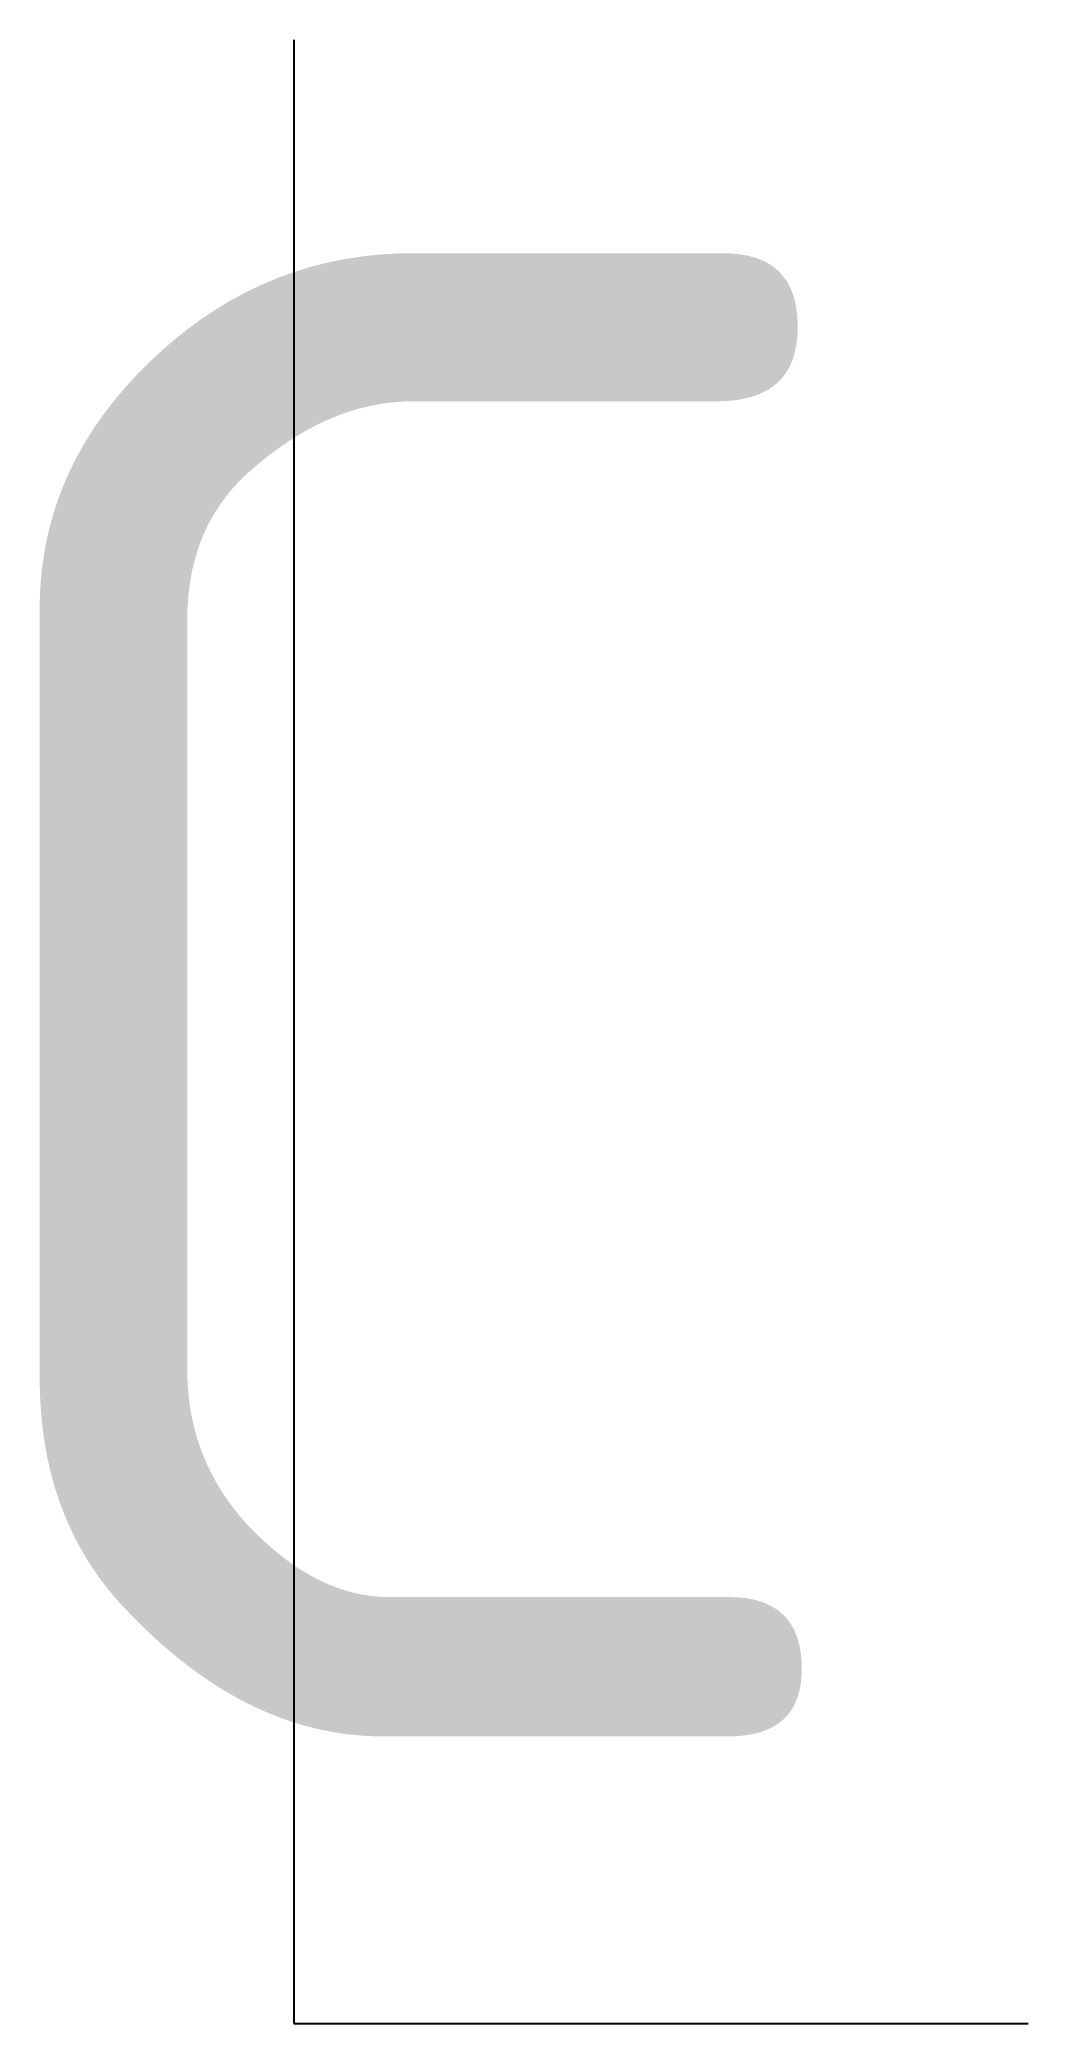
# Model space of a CAD drawing. Extents: x 136.87 to 139.21, y 227.14 to 231.83.
import ezdxf

# ---------------------------------------------------------------- set-up
doc = ezdxf.new("R2010")
doc.units = 0
doc.header["$LTSCALE"] = 10
doc.layers.add('DIMENSION', color=7, linetype='CONTINUOUS')
doc.styles.get("Standard").update_dxf_attribs({"font": 'ISO3098B'})

msp = doc.modelspace()

# ---------------------------------------------------------------- linework, layer by layer
at = {"layer": 'DIMENSION', "color": 0, "linetype": 'CONTINUOUS'}
for p, q in [((137.4714, 231.8311), (137.4714, 227.144)), ((137.4714, 227.144), (139.2062, 227.144))]:
    msp.add_line(p, q, dxfattribs=at)

# ---------------------------------------------------------------- texts
msp.add_text('C', height=3.5, dxfattribs=at).set_placement((136.5129, 227.815))

doc.saveas('drawing.dxf')
